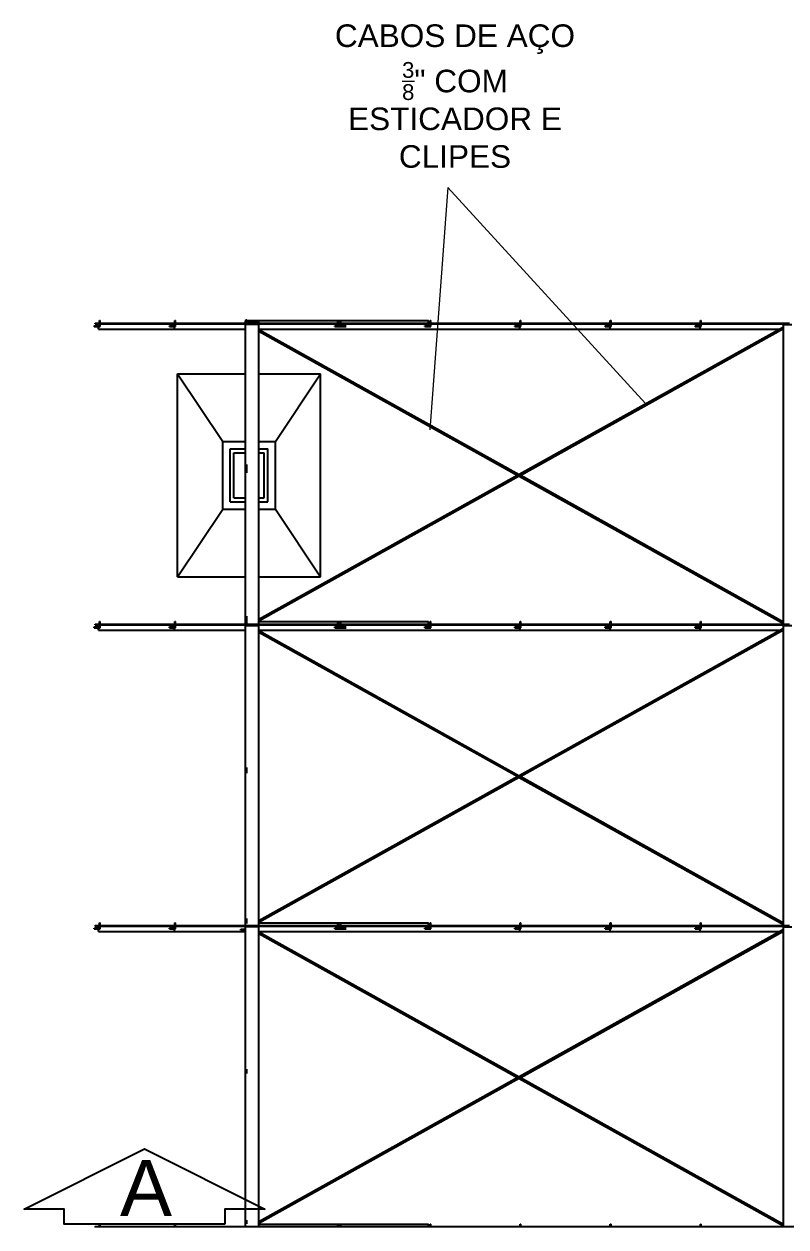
# Model space of a CAD drawing. Header units: inches. Extents: x -37 to 842, y -205 to 94.
# Drawn here: x 5.01 to 10.07, y -194.46 to -186.47 of the extents above; entities that cross this region are included whole.
import ezdxf

# ---------------------------------------------------------------- set-up
doc = ezdxf.new("R2010")
doc.units = ezdxf.units.IN
doc.header["$MEASUREMENT"] = 0
doc.linetypes.add('DIVIDE', pattern=[1.25, 0.5, -0.25, 0, -0.25, 0, -0.25])
doc.layers.add('COTA_COTAS', color=2, linetype='Continuous', lineweight=0)
doc.layers.add('REFERENCIA_DAS_BARRAS', color=2, linetype='Continuous', lineweight=9)
for name, color, linetype in [('LCL-LINHACORTE', 171, 'DIVIDE'), ('LCL-TEXTO2', 171, 'Continuous'), ('Planta_coberta-VIS', 7, 'Continuous')]:
    doc.layers.add(name, color=color, linetype=linetype)
doc.styles.add('Arial', font='arial.ttf')
doc.styles.get("Standard").update_dxf_attribs({"font": 'arial.ttf'})

msp = doc.modelspace()

# ---------------------------------------------------------------- linework, layer by layer
at = {"layer": 'COTA_COTAS'}
for q in [(7.7033, -189.1662), (9.137, -188.9912)]:
    msp.add_line((7.8222, -187.5572), q, dxfattribs=at)
at = {"layer": 'LCL-LINHACORTE', "linetype": 'ByBlock'}
msp.add_lwpolyline([(6.3411, -194.4401), (5.2745, -194.4401), (5.2745, -194.3401), (5.0078, -194.3401), (5.8078, -193.9401), (6.6078, -194.3401), (6.3411, -194.3401), (6.3411, -194.4401)], dxfattribs=at)
at = {"layer": 'Planta_coberta-VIS'}
for p, q in [((5.4739, -188.4798), (5.4739, -188.4748)), ((5.4739, -188.4748), (5.5089, -188.4748)), ((5.4739, -188.4798), (5.5139, -188.4798)), ((5.4805, -188.4616), (5.4805, -188.4566)), ((5.4805, -188.4566), (5.5023, -188.4566)), ((5.4805, -188.4616), (5.5023, -188.4616)), ((5.5023, -188.4616), (5.5023, -188.4566)), ((5.5023, -188.4566), (6.5023, -188.4566)), ((5.5023, -188.4748), (5.5023, -188.4616)), ((5.5023, -188.4616), (6.5023, -188.4616)), ((5.5023, -188.4966), (5.5023, -188.4798)), ((5.5023, -188.4966), (6.0054, -188.4966)), ((5.5089, -188.4566), (5.5089, -188.4398)), ((5.5089, -188.4398), (5.5139, -188.4398)), ((5.5089, -188.4748), (5.5089, -188.4616)), ((5.5139, -188.4566), (5.5139, -188.4398)), ((5.5139, -188.4798), (5.5139, -188.4616)), ((5.9739, -188.4798), (5.9739, -188.4748)), ((5.9739, -188.4748), (6.0089, -188.4748)), ((5.9739, -188.4798), (6.0139, -188.4798)), ((6.0054, -188.4966), (6.0074, -188.4966)), ((6.0074, -188.4748), (6.0074, -188.4616)), ((6.0074, -188.4966), (6.0074, -188.4798)), ((6.0074, -188.4966), (6.0102, -188.4966)), ((6.0089, -188.4566), (6.0089, -188.4398)), ((6.0089, -188.4398), (6.0139, -188.4398)), ((6.0089, -188.4748), (6.0089, -188.4616)), ((6.0102, -188.4966), (6.4781, -188.4966)), ((6.0139, -188.4566), (6.0139, -188.4398)), ((6.0139, -188.4798), (6.0139, -188.4616)), ((6.4781, -188.4566), (6.4781, -188.444)), ((6.4781, -188.444), (6.5681, -188.444)), ((6.4781, -188.4646), (6.4781, -188.4616)), ((6.4781, -190.4566), (6.4781, -188.4646)), ((6.4781, -188.4646), (6.5681, -188.4646)), ((6.4818, -188.4355), (6.4878, -188.4355)), ((6.4818, -188.444), (6.4818, -188.4355)), ((6.4841, -188.45), (6.5681, -188.45)), ((6.4841, -188.4566), (6.4841, -188.45)), ((6.4841, -188.4646), (6.4841, -188.4616)), ((6.4878, -188.444), (6.4878, -188.4355)), ((6.4878, -188.4566), (6.4878, -188.45)), ((6.4941, -188.4398), (6.4976, -188.4398)), ((6.4941, -188.444), (6.4941, -188.4398)), ((6.4941, -188.4566), (6.4941, -188.45)), ((6.4976, -188.4398), (7.0924, -188.4398)), ((6.4976, -188.444), (6.4976, -188.4398)), ((6.4976, -188.4566), (6.4976, -188.45)), ((6.4976, -188.4646), (6.4976, -188.4616)), ((6.5023, -188.4616), (6.5023, -188.4566)), ((6.5023, -188.4616), (6.5023, -188.4566)), ((6.5023, -188.4566), (10.0923, -188.4566)), ((6.5023, -188.4646), (6.5023, -188.4616)), ((6.5023, -188.4646), (6.5023, -188.4616)), ((6.5023, -188.4616), (10.0923, -188.4616)), ((6.5041, -188.4646), (6.504, -188.4646)), ((6.5043, -188.4643), (6.5041, -188.4646)), ((6.5041, -188.4646), (6.5042, -188.4646)), ((6.5044, -188.4641), (6.5043, -188.4643)), ((6.5043, -188.4643), (6.5048, -188.4646)), ((6.5046, -188.4639), (6.5044, -188.4641)), ((6.5044, -188.4641), (6.5054, -188.4646)), ((6.5047, -188.4638), (6.5046, -188.4639)), ((6.5046, -188.4639), (6.5058, -188.4646)), ((6.5047, -188.4638), (6.5047, -188.4638)), ((6.5047, -188.4638), (6.5061, -188.4646)), ((6.5047, -188.4638), (6.506, -188.4646)), ((6.5074, -188.4646), (6.5074, -188.4616)), ((6.5681, -188.45), (6.5681, -188.444)), ((6.5681, -190.4566), (6.5681, -188.4646)), ((10.052, -188.4896), (6.5681, -190.4305)), ((6.5681, -188.4966), (8.3, -188.4966)), ((6.5681, -188.4991), (8.2973, -189.4625)), ((6.5681, -188.4992), (8.2973, -189.4625)), ((6.5681, -188.4993), (8.2973, -189.4626)), ((6.5681, -188.4995), (8.2973, -189.4629)), ((6.5681, -188.4998), (8.2973, -189.4632)), ((6.5681, -188.5002), (8.2973, -189.4636)), ((6.5681, -188.5007), (8.2973, -189.464)), ((6.5681, -188.5012), (8.2973, -189.4645)), ((6.5681, -188.5018), (8.2973, -189.4651)), ((6.5681, -188.5024), (8.2973, -189.4658)), ((6.5681, -188.5031), (8.2973, -189.4664)), ((6.5681, -188.5038), (10.052, -190.4447)), ((6.5681, -188.5045), (8.2966, -189.4675)), ((6.5681, -188.5052), (8.2953, -189.4675)), ((6.5681, -188.5059), (8.2941, -189.4675)), ((6.5681, -188.5066), (8.2929, -189.4675)), ((6.5681, -188.5073), (8.2918, -189.4676)), ((6.5681, -188.5079), (8.2908, -189.4676)), ((7.0722, -188.4798), (7.0722, -188.4748)), ((7.0722, -188.4748), (7.1006, -188.4748)), ((7.0722, -188.4798), (7.1006, -188.4798)), ((7.0924, -188.4398), (7.0959, -188.4398)), ((7.0924, -188.4566), (7.0924, -188.4398)), ((7.0959, -188.4398), (7.1072, -188.4398)), ((7.0959, -188.4566), (7.0959, -188.4398)), ((7.0959, -188.4748), (7.0959, -188.4616)), ((7.1006, -188.4748), (7.1207, -188.4748)), ((7.1006, -188.4798), (7.1207, -188.4798)), ((7.1072, -188.4566), (7.1072, -188.4398)), ((7.1072, -188.4398), (7.1122, -188.4398)), ((7.1072, -188.4748), (7.1072, -188.4616)), ((7.1122, -188.4566), (7.1122, -188.4398)), ((7.1122, -188.4398), (7.6943, -188.4398)), ((7.1122, -188.4748), (7.1122, -188.4616)), ((7.1207, -188.4748), (7.1473, -188.4748)), ((7.1207, -188.4798), (7.1207, -188.4748)), ((7.1207, -188.4798), (7.1473, -188.4798)), ((7.6706, -188.4798), (7.6706, -188.4748)), ((7.6706, -188.4748), (7.7056, -188.4748)), ((7.6706, -188.4798), (7.7106, -188.4798)), ((7.6943, -188.4566), (7.6943, -188.4398)), ((7.7056, -188.4566), (7.7056, -188.4398)), ((7.7056, -188.4398), (7.7106, -188.4398)), ((7.7056, -188.4748), (7.7056, -188.4616)), ((7.7106, -188.4566), (7.7106, -188.4398)), ((7.7106, -188.4798), (7.7106, -188.4616)), ((8.2689, -188.4798), (8.2689, -188.4748)), ((8.2689, -188.4748), (8.3039, -188.4748)), ((8.2689, -188.4798), (8.3089, -188.4798)), ((10.052, -188.4849), (8.2973, -189.4625)), ((10.052, -188.485), (8.2973, -189.4625)), ((10.052, -188.4851), (8.2973, -189.4626)), ((10.052, -188.4853), (8.2973, -189.4629)), ((10.052, -188.4856), (8.2973, -189.4632)), ((10.052, -188.486), (8.2973, -189.4636)), ((10.052, -188.4865), (8.2973, -189.464)), ((10.052, -188.487), (8.2973, -189.4645)), ((10.052, -188.4876), (8.2973, -189.4651)), ((10.052, -188.4882), (8.2973, -189.4658)), ((10.052, -188.4889), (8.2973, -189.4664)), ((10.052, -188.4903), (8.2979, -189.4675)), ((10.052, -188.491), (8.2992, -189.4675)), ((8.3, -188.4966), (8.302, -188.4966)), ((10.052, -188.4917), (8.3005, -189.4675)), ((10.052, -188.4924), (8.3017, -189.4675)), ((8.302, -188.4748), (8.302, -188.4616)), ((8.302, -188.4966), (8.302, -188.4798)), ((8.302, -188.4966), (8.3039, -188.4966)), ((10.052, -188.4931), (8.3028, -189.4676)), ((10.052, -188.4937), (8.3038, -189.4676)), ((8.3039, -188.4566), (8.3039, -188.4398)), ((8.3039, -188.4398), (8.3089, -188.4398)), ((8.3039, -188.4748), (8.3039, -188.4616)), ((8.3039, -188.4966), (8.8984, -188.4966)), ((10.052, -188.4943), (8.3047, -189.4677)), ((10.052, -188.4948), (8.3056, -189.4678)), ((10.052, -188.4953), (8.3062, -189.4678)), ((10.052, -188.4957), (8.3068, -189.4679)), ((10.052, -188.496), (8.3072, -189.468)), ((10.052, -188.4962), (8.3074, -189.4681)), ((10.052, -188.4963), (8.3075, -189.4682)), ((10.052, -188.4964), (8.3076, -189.4682)), ((8.3089, -188.4566), (8.3089, -188.4398)), ((8.3089, -188.4798), (8.3089, -188.4616)), ((8.8672, -188.4798), (8.8672, -188.4748)), ((8.8672, -188.4748), (8.9022, -188.4748)), ((8.8672, -188.4798), (8.9072, -188.4798)), ((8.8984, -188.4966), (8.9003, -188.4966)), ((8.9003, -188.4748), (8.9003, -188.4616)), ((8.9003, -188.4966), (8.9003, -188.4798)), ((8.9003, -188.4966), (8.9022, -188.4966)), ((8.9022, -188.4566), (8.9022, -188.4398)), ((8.9022, -188.4398), (8.9072, -188.4398)), ((8.9022, -188.4748), (8.9022, -188.4616)), ((8.9022, -188.4966), (9.4967, -188.4966)), ((8.9072, -188.4566), (8.9072, -188.4398)), ((8.9072, -188.4798), (8.9072, -188.4616)), ((9.4656, -188.4798), (9.4656, -188.4748)), ((9.4656, -188.4748), (9.5006, -188.4748)), ((9.4656, -188.4798), (9.5056, -188.4798)), ((9.4967, -188.4966), (9.4986, -188.4966)), ((9.4986, -188.4748), (9.4986, -188.4616)), ((9.4986, -188.4966), (9.4986, -188.4798)), ((9.4986, -188.4966), (9.5006, -188.4966)), ((9.5006, -188.4566), (9.5006, -188.4398)), ((9.5006, -188.4398), (9.5056, -188.4398)), ((9.5006, -188.4748), (9.5006, -188.4616)), ((9.5006, -188.4966), (10.031, -188.4966)), ((9.5056, -188.4566), (9.5056, -188.4398)), ((9.5056, -188.4798), (9.5056, -188.4616)), ((10.0516, -188.4966), (10.052, -188.4966)), ((10.052, -190.4566), (10.052, -188.466)), ((10.052, -188.466), (10.107, -188.466)), ((6.5681, -188.5085), (8.2898, -189.4677)), ((6.5681, -188.509), (8.289, -189.4678)), ((6.5681, -188.5095), (8.2883, -189.4678)), ((6.5681, -188.5099), (8.2878, -189.4679)), ((6.5681, -188.5102), (8.2874, -189.468)), ((6.5681, -188.5104), (8.2872, -189.4681)), ((6.5681, -188.5105), (8.2871, -189.4682)), ((6.5681, -188.5106), (8.287, -189.4682)), ((6.0273, -190.1432), (6.0273, -188.7932)), ((6.0273, -188.7932), (6.3273, -189.2432)), ((6.0273, -188.7932), (6.4781, -188.7932)), ((6.0273, -190.1432), (6.0273, -188.7932)), ((6.0273, -188.7932), (6.4781, -188.7932)), ((6.5681, -188.7932), (6.9773, -188.7932)), ((6.5681, -188.7932), (6.9773, -188.7932)), ((6.6773, -189.2432), (6.9773, -188.7932)), ((6.9773, -190.1432), (6.9773, -188.7932)), ((6.9773, -190.1432), (6.9773, -188.7932)), ((6.3273, -189.6932), (6.3273, -189.2432)), ((6.3273, -189.2432), (6.4781, -189.2432)), ((6.3773, -189.6432), (6.3773, -189.2932)), ((6.3773, -189.2932), (6.4781, -189.2932)), ((6.5681, -189.2432), (6.6773, -189.2432)), ((6.5681, -189.2932), (6.6273, -189.2932)), ((6.6273, -189.6432), (6.6273, -189.2932)), ((6.6773, -189.6932), (6.6773, -189.2432)), ((6.4023, -189.6182), (6.4023, -189.3182)), ((6.4023, -189.3182), (6.4781, -189.3182)), ((6.5681, -189.3182), (6.6023, -189.3182)), ((6.6023, -189.6182), (6.6023, -189.3182)), ((6.4818, -189.4355), (6.4818, -189.3954)), ((6.4818, -189.4355), (6.4878, -189.4355)), ((6.4818, -189.4517), (6.4818, -189.4355)), ((6.4878, -189.4355), (6.4878, -189.3954)), ((6.4878, -189.4517), (6.4878, -189.4355)), ((8.293, -189.4675), (6.5681, -190.4285)), ((8.2942, -189.4675), (6.5681, -190.4291)), ((8.2954, -189.4675), (6.5681, -190.4298)), ((8.2908, -189.4676), (6.5681, -190.4274)), ((8.2919, -189.4676), (6.5681, -190.4279)), ((8.2899, -189.4677), (6.5681, -190.4269)), ((8.2884, -189.4678), (6.5681, -190.4262)), ((8.2891, -189.4678), (6.5681, -190.4265)), ((8.2973, -189.4678), (6.5681, -190.4312)), ((8.2878, -189.4679), (6.5681, -190.426)), ((8.2874, -189.468), (6.5681, -190.4259)), ((8.2872, -189.4681), (6.5681, -190.4258)), ((8.2973, -189.4686), (6.5681, -190.4319)), ((8.2973, -189.4693), (6.5681, -190.4326)), ((8.2973, -189.47), (6.5681, -190.4333)), ((8.2973, -189.4706), (6.5681, -190.434)), ((8.2973, -189.4713), (6.5681, -190.4346)), ((8.2973, -189.4718), (6.5681, -190.4352)), ((8.2973, -189.4724), (6.5681, -190.4357)), ((8.2973, -189.4728), (6.5681, -190.4362)), ((8.2973, -189.4732), (6.5681, -190.4366)), ((8.2973, -189.4735), (6.5681, -190.4369)), ((8.2973, -189.4737), (6.5681, -190.4371)), ((8.2973, -189.4739), (6.5681, -190.4373)), ((8.2973, -189.4739), (6.5681, -190.4372)), ((8.2973, -189.4678), (10.052, -190.4454)), ((8.2973, -189.4686), (10.052, -190.4461)), ((8.2973, -189.4693), (10.052, -190.4468)), ((8.2973, -189.47), (10.052, -190.4475)), ((8.2973, -189.4706), (10.052, -190.4482)), ((8.2973, -189.4713), (10.052, -190.4488)), ((8.2973, -189.4718), (10.052, -190.4494)), ((8.2973, -189.4724), (10.052, -190.4499)), ((8.2973, -189.4728), (10.052, -190.4504)), ((8.2973, -189.4732), (10.052, -190.4508)), ((8.2973, -189.4735), (10.052, -190.4511)), ((8.2973, -189.4737), (10.052, -190.4513)), ((8.2973, -189.4739), (10.052, -190.4515)), ((8.2973, -189.4739), (10.052, -190.4514)), ((8.2991, -189.4675), (10.052, -190.444)), ((8.3004, -189.4675), (10.052, -190.4433)), ((8.3016, -189.4675), (10.052, -190.4427)), ((8.3027, -189.4676), (10.052, -190.4421)), ((8.3037, -189.4676), (10.052, -190.4416)), ((8.3047, -189.4677), (10.052, -190.4411)), ((8.3055, -189.4678), (10.052, -190.4407)), ((8.3062, -189.4678), (10.052, -190.4404)), ((8.3067, -189.4679), (10.052, -190.4402)), ((8.3071, -189.468), (10.052, -190.4401)), ((8.3074, -189.4681), (10.052, -190.44)), ((6.4023, -189.6182), (6.4781, -189.6182)), ((6.5681, -189.6182), (6.6023, -189.6182)), ((6.0273, -190.1432), (6.3273, -189.6932)), ((6.3273, -189.6932), (6.4781, -189.6932)), ((6.3773, -189.6432), (6.4781, -189.6432)), ((6.5681, -189.6432), (6.6273, -189.6432)), ((6.5681, -189.6932), (6.6773, -189.6932)), ((6.6773, -189.6932), (6.9773, -190.1432)), ((6.0273, -190.1432), (6.4781, -190.1432)), ((6.0273, -190.1432), (6.4781, -190.1432)), ((6.5681, -190.1432), (6.9773, -190.1432)), ((6.5681, -190.1432), (6.9773, -190.1432)), ((6.4818, -190.4317), (6.4818, -190.4031)), ((6.4878, -190.4317), (6.4878, -190.4031)), ((5.4739, -190.4798), (5.4739, -190.4748)), ((5.4739, -190.4748), (5.5089, -190.4748)), ((5.4739, -190.4798), (5.5139, -190.4798)), ((5.4805, -190.4616), (5.4805, -190.4566)), ((5.4805, -190.4566), (5.5023, -190.4566)), ((5.4805, -190.4616), (5.5023, -190.4616)), ((5.5023, -190.4616), (5.5023, -190.4566)), ((5.5023, -190.4566), (6.5023, -190.4566)), ((5.5023, -190.4748), (5.5023, -190.4616)), ((5.5023, -190.4616), (6.5023, -190.4616)), ((5.5023, -190.4966), (5.5023, -190.4798)), ((5.5023, -190.4966), (6.0054, -190.4966)), ((5.5089, -190.4566), (5.5089, -190.4398)), ((5.5089, -190.4398), (5.5139, -190.4398)), ((5.5089, -190.4748), (5.5089, -190.4616)), ((5.5139, -190.4566), (5.5139, -190.4398)), ((5.5139, -190.4798), (5.5139, -190.4616)), ((5.9739, -190.4798), (5.9739, -190.4748)), ((5.9739, -190.4748), (6.0089, -190.4748)), ((5.9739, -190.4798), (6.0139, -190.4798)), ((6.0054, -190.4966), (6.0074, -190.4966)), ((6.0074, -190.4748), (6.0074, -190.4616)), ((6.0074, -190.4966), (6.0074, -190.4798)), ((6.0074, -190.4966), (6.0102, -190.4966)), ((6.0089, -190.4566), (6.0089, -190.4398)), ((6.0089, -190.4398), (6.0139, -190.4398)), ((6.0089, -190.4748), (6.0089, -190.4616)), ((6.0102, -190.4966), (6.4781, -190.4966)), ((6.0139, -190.4566), (6.0139, -190.4398)), ((6.0139, -190.4798), (6.0139, -190.4616)), ((6.4781, -190.4646), (6.4781, -190.4616)), ((6.4781, -190.4646), (6.5681, -190.4646)), ((6.4781, -192.4566), (6.4781, -190.4646)), ((6.4781, -190.4646), (6.5681, -190.4646)), ((6.4818, -190.4317), (6.4878, -190.4317)), ((6.4818, -190.4488), (6.4818, -190.4317)), ((6.4878, -190.4488), (6.4878, -190.4317)), ((6.5023, -190.4616), (6.5023, -190.4566)), ((6.5023, -190.4616), (6.5023, -190.4566)), ((6.5023, -190.4566), (10.0923, -190.4566)), ((6.5023, -190.4616), (10.0923, -190.4616)), ((6.5681, -190.4398), (7.0924, -190.4398)), ((6.5681, -190.4646), (6.5681, -190.4616)), ((6.5681, -192.4566), (6.5681, -190.4646)), ((10.052, -190.4896), (6.5681, -192.4305)), ((6.5681, -190.4966), (8.3, -190.4966)), ((6.5681, -190.4991), (8.2973, -191.4625)), ((6.5681, -190.4992), (8.2973, -191.4625)), ((6.5681, -190.4993), (8.2973, -191.4626)), ((6.5681, -190.4995), (8.2973, -191.4629)), ((6.5681, -190.4998), (8.2973, -191.4632)), ((6.5681, -190.5002), (8.2973, -191.4636)), ((6.5681, -190.5007), (8.2973, -191.464)), ((6.5681, -190.5012), (8.2973, -191.4645)), ((6.5681, -190.5018), (8.2973, -191.4651)), ((6.5681, -190.5024), (8.2973, -191.4658)), ((6.5681, -190.5031), (8.2973, -191.4664)), ((6.5681, -190.5038), (10.052, -192.4447)), ((6.5681, -190.5045), (8.2966, -191.4675)), ((7.0722, -190.4798), (7.0722, -190.4748)), ((7.0722, -190.4748), (7.1006, -190.4748)), ((7.0722, -190.4798), (7.1006, -190.4798)), ((7.0924, -190.4398), (7.0959, -190.4398)), ((7.0924, -190.4566), (7.0924, -190.4398)), ((7.0959, -190.4398), (7.1072, -190.4398)), ((7.0959, -190.4566), (7.0959, -190.4398)), ((7.0959, -190.4748), (7.0959, -190.4616)), ((7.1006, -190.4748), (7.1207, -190.4748)), ((7.1006, -190.4798), (7.1207, -190.4798)), ((7.1072, -190.4566), (7.1072, -190.4398)), ((7.1072, -190.4398), (7.1122, -190.4398)), ((7.1072, -190.4748), (7.1072, -190.4616)), ((7.1122, -190.4398), (7.6943, -190.4398)), ((7.1122, -190.4566), (7.1122, -190.4398)), ((7.1122, -190.4748), (7.1122, -190.4616)), ((7.1207, -190.4748), (7.1473, -190.4748)), ((7.1207, -190.4798), (7.1207, -190.4748)), ((7.1207, -190.4798), (7.1473, -190.4798)), ((7.6706, -190.4798), (7.6706, -190.4748)), ((7.6706, -190.4748), (7.7056, -190.4748)), ((7.6706, -190.4798), (7.7106, -190.4798)), ((7.6943, -190.4566), (7.6943, -190.4398)), ((7.7056, -190.4566), (7.7056, -190.4398)), ((7.7056, -190.4398), (7.7106, -190.4398)), ((7.7056, -190.4748), (7.7056, -190.4616)), ((7.7106, -190.4566), (7.7106, -190.4398)), ((7.7106, -190.4798), (7.7106, -190.4616)), ((8.2689, -190.4798), (8.2689, -190.4748)), ((8.2689, -190.4748), (8.3039, -190.4748)), ((8.2689, -190.4798), (8.3089, -190.4798)), ((10.052, -190.4849), (8.2973, -191.4625)), ((10.052, -190.485), (8.2973, -191.4625)), ((10.052, -190.4851), (8.2973, -191.4626)), ((10.052, -190.4853), (8.2973, -191.4629)), ((10.052, -190.4856), (8.2973, -191.4632)), ((10.052, -190.486), (8.2973, -191.4636)), ((10.052, -190.4865), (8.2973, -191.464)), ((10.052, -190.487), (8.2973, -191.4645)), ((10.052, -190.4876), (8.2973, -191.4651)), ((10.052, -190.4882), (8.2973, -191.4658)), ((10.052, -190.4889), (8.2973, -191.4664)), ((10.052, -190.4903), (8.2979, -191.4675)), ((10.052, -190.491), (8.2992, -191.4675)), ((8.3, -190.4966), (8.302, -190.4966)), ((10.052, -190.4917), (8.3005, -191.4675)), ((10.052, -190.4924), (8.3017, -191.4675)), ((8.302, -190.4748), (8.302, -190.4616)), ((8.302, -190.4966), (8.302, -190.4798)), ((8.302, -190.4966), (8.3039, -190.4966)), ((10.052, -190.4931), (8.3028, -191.4676)), ((10.052, -190.4937), (8.3038, -191.4676)), ((8.3039, -190.4566), (8.3039, -190.4398)), ((8.3039, -190.4398), (8.3089, -190.4398)), ((8.3039, -190.4748), (8.3039, -190.4616)), ((8.3039, -190.4966), (8.8984, -190.4966)), ((10.052, -190.4943), (8.3047, -191.4677)), ((10.052, -190.4948), (8.3056, -191.4678)), ((10.052, -190.4953), (8.3062, -191.4678)), ((10.052, -190.4957), (8.3068, -191.4679)), ((10.052, -190.496), (8.3072, -191.468)), ((10.052, -190.4962), (8.3074, -191.4681)), ((10.052, -190.4963), (8.3075, -191.4682)), ((10.052, -190.4964), (8.3076, -191.4682)), ((8.3089, -190.4566), (8.3089, -190.4398)), ((8.3089, -190.4798), (8.3089, -190.4616)), ((8.8672, -190.4798), (8.8672, -190.4748)), ((8.8672, -190.4748), (8.9022, -190.4748)), ((8.8672, -190.4798), (8.9072, -190.4798)), ((8.8984, -190.4966), (8.9003, -190.4966)), ((8.9003, -190.4748), (8.9003, -190.4616)), ((8.9003, -190.4966), (8.9003, -190.4798)), ((8.9003, -190.4966), (8.9022, -190.4966)), ((8.9022, -190.4566), (8.9022, -190.4398)), ((8.9022, -190.4398), (8.9072, -190.4398)), ((8.9022, -190.4748), (8.9022, -190.4616)), ((8.9022, -190.4966), (9.4967, -190.4966)), ((8.9072, -190.4566), (8.9072, -190.4398)), ((8.9072, -190.4798), (8.9072, -190.4616)), ((9.4656, -190.4798), (9.4656, -190.4748)), ((9.4656, -190.4748), (9.5006, -190.4748)), ((9.4656, -190.4798), (9.5056, -190.4798)), ((9.4967, -190.4966), (9.4986, -190.4966)), ((9.4986, -190.4748), (9.4986, -190.4616)), ((9.4986, -190.4966), (9.4986, -190.4798)), ((9.4986, -190.4966), (9.5006, -190.4966)), ((9.5006, -190.4566), (9.5006, -190.4398)), ((9.5006, -190.4398), (9.5056, -190.4398)), ((9.5006, -190.4748), (9.5006, -190.4616)), ((9.5006, -190.4966), (10.031, -190.4966)), ((9.5056, -190.4566), (9.5056, -190.4398)), ((9.5056, -190.4798), (9.5056, -190.4616)), ((10.0516, -190.4966), (10.052, -190.4966)), ((10.052, -190.466), (10.052, -190.4616)), ((10.052, -190.466), (10.107, -190.466)), ((10.052, -192.4566), (10.052, -190.466)), ((10.052, -190.466), (10.107, -190.466)), ((6.5681, -190.5052), (8.2953, -191.4675)), ((6.5681, -190.5059), (8.2941, -191.4675)), ((6.5681, -190.5066), (8.2929, -191.4675)), ((6.5681, -190.5073), (8.2918, -191.4676)), ((6.5681, -190.5079), (8.2908, -191.4676)), ((6.5681, -190.5085), (8.2898, -191.4677)), ((6.5681, -190.509), (8.289, -191.4678)), ((6.5681, -190.5095), (8.2883, -191.4678)), ((6.5681, -190.5099), (8.2878, -191.4679)), ((6.5681, -190.5102), (8.2874, -191.468)), ((6.5681, -190.5104), (8.2872, -191.4681)), ((6.5681, -190.5105), (8.2871, -191.4682)), ((6.5681, -190.5106), (8.287, -191.4682)), ((6.4818, -191.4287), (6.4818, -191.4076)), ((6.4818, -191.4287), (6.4878, -191.4287)), ((6.4818, -191.446), (6.4818, -191.4287)), ((6.4878, -191.4287), (6.4878, -191.4076)), ((6.4878, -191.446), (6.4878, -191.4287)), ((8.293, -191.4675), (6.5681, -192.4285)), ((8.2942, -191.4675), (6.5681, -192.4291)), ((8.2954, -191.4675), (6.5681, -192.4298)), ((8.2908, -191.4676), (6.5681, -192.4274)), ((8.2919, -191.4676), (6.5681, -192.4279)), ((8.2899, -191.4677), (6.5681, -192.4269)), ((8.2884, -191.4678), (6.5681, -192.4262)), ((8.2891, -191.4678), (6.5681, -192.4265)), ((8.2973, -191.4678), (6.5681, -192.4312)), ((8.2878, -191.4679), (6.5681, -192.426)), ((8.2874, -191.468), (6.5681, -192.4259)), ((8.2872, -191.4681), (6.5681, -192.4258)), ((8.2973, -191.4686), (6.5681, -192.4319)), ((8.2973, -191.4693), (6.5681, -192.4326)), ((8.2973, -191.47), (6.5681, -192.4333)), ((8.2973, -191.4706), (6.5681, -192.434)), ((8.2973, -191.4713), (6.5681, -192.4346)), ((8.2973, -191.4718), (6.5681, -192.4352)), ((8.2973, -191.4724), (6.5681, -192.4357)), ((8.2973, -191.4728), (6.5681, -192.4362)), ((8.2973, -191.4732), (6.5681, -192.4366)), ((8.2973, -191.4735), (6.5681, -192.4369)), ((8.2973, -191.4737), (6.5681, -192.4371)), ((8.2973, -191.4739), (6.5681, -192.4373)), ((8.2973, -191.4739), (6.5681, -192.4372)), ((8.2973, -191.4678), (10.052, -192.4454)), ((8.2973, -191.4686), (10.052, -192.4461)), ((8.2973, -191.4693), (10.052, -192.4468)), ((8.2973, -191.47), (10.052, -192.4475)), ((8.2973, -191.4706), (10.052, -192.4482)), ((8.2973, -191.4713), (10.052, -192.4488)), ((8.2973, -191.4718), (10.052, -192.4494)), ((8.2973, -191.4724), (10.052, -192.4499)), ((8.2973, -191.4728), (10.052, -192.4504)), ((8.2973, -191.4732), (10.052, -192.4508)), ((8.2973, -191.4735), (10.052, -192.4511)), ((8.2973, -191.4737), (10.052, -192.4513)), ((8.2973, -191.4739), (10.052, -192.4515)), ((8.2973, -191.4739), (10.052, -192.4514)), ((8.2991, -191.4675), (10.052, -192.444)), ((8.3004, -191.4675), (10.052, -192.4433)), ((8.3016, -191.4675), (10.052, -192.4427)), ((8.3027, -191.4676), (10.052, -192.4421)), ((8.3037, -191.4676), (10.052, -192.4416)), ((8.3047, -191.4677), (10.052, -192.4411)), ((8.3055, -191.4678), (10.052, -192.4407)), ((8.3062, -191.4678), (10.052, -192.4404)), ((8.3067, -191.4679), (10.052, -192.4402)), ((8.3071, -191.468), (10.052, -192.4401)), ((8.3074, -191.4681), (10.052, -192.44)), ((6.4818, -192.4263), (6.4818, -192.4104)), ((6.4878, -192.4263), (6.4878, -192.4104)), ((5.4739, -192.4798), (5.4739, -192.4748)), ((5.4739, -192.4748), (5.5089, -192.4748)), ((5.4739, -192.4798), (5.5139, -192.4798)), ((5.4805, -192.4616), (5.4805, -192.4566)), ((5.4805, -192.4566), (5.5023, -192.4566)), ((5.4805, -192.4616), (5.5023, -192.4616)), ((5.5023, -192.4616), (5.5023, -192.4566)), ((5.5023, -192.4566), (6.5023, -192.4566)), ((5.5023, -192.4748), (5.5023, -192.4616)), ((5.5023, -192.4616), (6.5023, -192.4616)), ((5.5023, -192.4966), (5.5023, -192.4798)), ((5.5023, -192.4966), (6.0054, -192.4966)), ((5.5089, -192.4566), (5.5089, -192.4398)), ((5.5089, -192.4398), (5.5139, -192.4398)), ((5.5089, -192.4748), (5.5089, -192.4616)), ((5.5139, -192.4566), (5.5139, -192.4398)), ((5.5139, -192.4798), (5.5139, -192.4616)), ((5.9739, -192.4798), (5.9739, -192.4748)), ((5.9739, -192.4748), (6.0089, -192.4748)), ((5.9739, -192.4798), (6.0139, -192.4798)), ((6.0054, -192.4966), (6.0074, -192.4966)), ((6.0074, -192.4748), (6.0074, -192.4616)), ((6.0074, -192.4966), (6.0074, -192.4798)), ((6.0074, -192.4966), (6.0102, -192.4966)), ((6.0089, -192.4566), (6.0089, -192.4398)), ((6.0089, -192.4398), (6.0139, -192.4398)), ((6.0089, -192.4748), (6.0089, -192.4616)), ((6.0102, -192.4966), (6.4781, -192.4966)), ((6.0139, -192.4566), (6.0139, -192.4398)), ((6.0139, -192.4798), (6.0139, -192.4616)), ((6.4478, -192.4887), (6.4478, -192.4827)), ((6.4478, -192.4827), (6.4781, -192.4827)), ((6.4478, -192.4887), (6.4781, -192.4887)), ((6.4781, -192.4646), (6.4781, -192.4616)), ((6.4781, -194.4566), (6.4781, -192.4646)), ((6.4781, -192.4646), (6.5681, -192.4646)), ((6.4781, -192.4646), (6.5681, -192.4646)), ((6.4818, -192.4263), (6.4878, -192.4263)), ((6.4818, -192.4433), (6.4818, -192.4263)), ((6.4878, -192.4433), (6.4878, -192.4263)), ((6.5023, -192.4616), (6.5023, -192.4566)), ((6.5023, -192.4616), (6.5023, -192.4566)), ((6.5023, -192.4566), (10.0923, -192.4566)), ((6.5023, -192.4616), (10.0923, -192.4616)), ((6.5681, -192.4398), (7.0924, -192.4398)), ((6.5681, -192.4646), (6.5681, -192.4616)), ((6.5681, -194.4566), (6.5681, -192.4646)), ((10.052, -192.4896), (6.5681, -194.4305)), ((6.5681, -192.4966), (8.3, -192.4966)), ((6.5681, -192.4991), (8.2973, -193.4625)), ((6.5681, -192.4992), (8.2973, -193.4625)), ((6.5681, -192.4993), (8.2973, -193.4626)), ((6.5681, -192.4995), (8.2973, -193.4629)), ((6.5681, -192.4998), (8.2973, -193.4632)), ((6.5681, -192.5002), (8.2973, -193.4636)), ((6.5681, -192.5007), (8.2973, -193.464)), ((6.5681, -192.5012), (8.2973, -193.4645)), ((6.5681, -192.5018), (8.2973, -193.4651)), ((7.0722, -192.4798), (7.0722, -192.4748)), ((7.0722, -192.4748), (7.1006, -192.4748)), ((7.0722, -192.4798), (7.1006, -192.4798)), ((7.0924, -192.4398), (7.0959, -192.4398)), ((7.0924, -192.4566), (7.0924, -192.4398)), ((7.0959, -192.4398), (7.1072, -192.4398)), ((7.0959, -192.4566), (7.0959, -192.4398)), ((7.0959, -192.4748), (7.0959, -192.4616)), ((7.1006, -192.4748), (7.1207, -192.4748)), ((7.1006, -192.4798), (7.1207, -192.4798)), ((7.1072, -192.4566), (7.1072, -192.4398)), ((7.1072, -192.4398), (7.1122, -192.4398)), ((7.1072, -192.4748), (7.1072, -192.4616)), ((7.1122, -192.4398), (7.6943, -192.4398)), ((7.1122, -192.4566), (7.1122, -192.4398)), ((7.1122, -192.4748), (7.1122, -192.4616)), ((7.1207, -192.4748), (7.1473, -192.4748)), ((7.1207, -192.4798), (7.1207, -192.4748)), ((7.1207, -192.4798), (7.1473, -192.4798)), ((7.6706, -192.4798), (7.6706, -192.4748)), ((7.6706, -192.4748), (7.7056, -192.4748)), ((7.6706, -192.4798), (7.7106, -192.4798)), ((7.6943, -192.4566), (7.6943, -192.4398)), ((7.7056, -192.4566), (7.7056, -192.4398)), ((7.7056, -192.4398), (7.7106, -192.4398)), ((7.7056, -192.4748), (7.7056, -192.4616)), ((7.7106, -192.4566), (7.7106, -192.4398)), ((7.7106, -192.4798), (7.7106, -192.4616)), ((8.2689, -192.4798), (8.2689, -192.4748)), ((8.2689, -192.4748), (8.3039, -192.4748)), ((8.2689, -192.4798), (8.3089, -192.4798)), ((10.052, -192.4849), (8.2973, -193.4625)), ((10.052, -192.485), (8.2973, -193.4625)), ((10.052, -192.4851), (8.2973, -193.4626)), ((10.052, -192.4853), (8.2973, -193.4629)), ((10.052, -192.4856), (8.2973, -193.4632)), ((10.052, -192.486), (8.2973, -193.4636)), ((10.052, -192.4865), (8.2973, -193.464)), ((10.052, -192.487), (8.2973, -193.4645)), ((10.052, -192.4876), (8.2973, -193.4651)), ((10.052, -192.4882), (8.2973, -193.4658)), ((10.052, -192.4889), (8.2973, -193.4664)), ((10.052, -192.4903), (8.2979, -193.4675)), ((10.052, -192.491), (8.2992, -193.4675)), ((8.3, -192.4966), (8.302, -192.4966)), ((10.052, -192.4917), (8.3005, -193.4675)), ((10.052, -192.4924), (8.3017, -193.4675)), ((8.302, -192.4748), (8.302, -192.4616)), ((8.302, -192.4966), (8.302, -192.4798)), ((8.302, -192.4966), (8.3039, -192.4966)), ((10.052, -192.4931), (8.3028, -193.4676)), ((10.052, -192.4937), (8.3038, -193.4676)), ((8.3039, -192.4566), (8.3039, -192.4398)), ((8.3039, -192.4398), (8.3089, -192.4398)), ((8.3039, -192.4748), (8.3039, -192.4616)), ((8.3039, -192.4966), (8.8984, -192.4966)), ((10.052, -192.4943), (8.3047, -193.4677)), ((10.052, -192.4948), (8.3056, -193.4678)), ((10.052, -192.4953), (8.3062, -193.4678)), ((10.052, -192.4957), (8.3068, -193.4679)), ((10.052, -192.496), (8.3072, -193.468)), ((10.052, -192.4962), (8.3074, -193.4681)), ((10.052, -192.4963), (8.3075, -193.4682)), ((10.052, -192.4964), (8.3076, -193.4682)), ((8.3089, -192.4566), (8.3089, -192.4398)), ((8.3089, -192.4798), (8.3089, -192.4616)), ((8.8672, -192.4798), (8.8672, -192.4748)), ((8.8672, -192.4748), (8.9022, -192.4748)), ((8.8672, -192.4798), (8.9072, -192.4798)), ((8.8984, -192.4966), (8.9003, -192.4966)), ((8.9003, -192.4748), (8.9003, -192.4616)), ((8.9003, -192.4966), (8.9003, -192.4798)), ((8.9003, -192.4966), (8.9022, -192.4966)), ((8.9022, -192.4566), (8.9022, -192.4398)), ((8.9022, -192.4398), (8.9072, -192.4398)), ((8.9022, -192.4748), (8.9022, -192.4616)), ((8.9022, -192.4966), (9.4967, -192.4966)), ((8.9072, -192.4566), (8.9072, -192.4398)), ((8.9072, -192.4798), (8.9072, -192.4616)), ((9.4656, -192.4798), (9.4656, -192.4748)), ((9.4656, -192.4748), (9.5006, -192.4748)), ((9.4656, -192.4798), (9.5056, -192.4798)), ((9.4967, -192.4966), (9.4986, -192.4966)), ((9.4986, -192.4748), (9.4986, -192.4616)), ((9.4986, -192.4966), (9.4986, -192.4798)), ((9.4986, -192.4966), (9.5006, -192.4966)), ((9.5006, -192.4566), (9.5006, -192.4398)), ((9.5006, -192.4398), (9.5056, -192.4398)), ((9.5006, -192.4748), (9.5006, -192.4616)), ((9.5006, -192.4966), (10.031, -192.4966)), ((9.5056, -192.4566), (9.5056, -192.4398)), ((9.5056, -192.4798), (9.5056, -192.4616)), ((10.0516, -192.4966), (10.052, -192.4966)), ((10.052, -192.466), (10.052, -192.4616)), ((10.052, -192.466), (10.107, -192.466)), ((10.052, -194.4566), (10.052, -192.466)), ((10.052, -192.466), (10.107, -192.466)), ((6.5681, -192.5024), (8.2973, -193.4658)), ((6.5681, -192.5031), (8.2973, -193.4664)), ((6.5681, -192.5038), (10.052, -194.4447)), ((6.5681, -192.5045), (8.2966, -193.4675)), ((6.5681, -192.5052), (8.2953, -193.4675)), ((6.5681, -192.5059), (8.2941, -193.4675)), ((6.5681, -192.5066), (8.2929, -193.4675)), ((6.5681, -192.5073), (8.2918, -193.4676)), ((6.5681, -192.5079), (8.2908, -193.4676)), ((6.5681, -192.5085), (8.2898, -193.4677)), ((6.5681, -192.509), (8.289, -193.4678)), ((6.5681, -192.5095), (8.2883, -193.4678)), ((6.5681, -192.5099), (8.2878, -193.4679)), ((6.5681, -192.5102), (8.2874, -193.468)), ((6.5681, -192.5104), (8.2872, -193.4681)), ((6.5681, -192.5105), (8.2871, -193.4682)), ((6.5681, -192.5106), (8.287, -193.4682)), ((6.4818, -193.4244), (6.4818, -193.4123)), ((6.4818, -193.4244), (6.4878, -193.4244)), ((6.4818, -193.4407), (6.4818, -193.4244)), ((6.4878, -193.4244), (6.4878, -193.4123)), ((6.4878, -193.4407), (6.4878, -193.4244)), ((8.293, -193.4675), (6.5681, -194.4285)), ((8.2942, -193.4675), (6.5681, -194.4291)), ((8.2954, -193.4675), (6.5681, -194.4298)), ((8.2908, -193.4676), (6.5681, -194.4274)), ((8.2919, -193.4676), (6.5681, -194.4279)), ((8.2899, -193.4677), (6.5681, -194.4269)), ((8.2884, -193.4678), (6.5681, -194.4262)), ((8.2891, -193.4678), (6.5681, -194.4265)), ((8.2973, -193.4678), (6.5681, -194.4312)), ((8.2878, -193.4679), (6.5681, -194.426)), ((8.2874, -193.468), (6.5681, -194.4259)), ((8.2872, -193.4681), (6.5681, -194.4258)), ((8.2973, -193.4686), (6.5681, -194.4319)), ((8.2973, -193.4693), (6.5681, -194.4326)), ((8.2973, -193.47), (6.5681, -194.4333)), ((8.2973, -193.4706), (6.5681, -194.434)), ((8.2973, -193.4713), (6.5681, -194.4346)), ((8.2973, -193.4718), (6.5681, -194.4352)), ((8.2973, -193.4724), (6.5681, -194.4357)), ((8.2973, -193.4728), (6.5681, -194.4362)), ((8.2973, -193.4732), (6.5681, -194.4366)), ((8.2973, -193.4735), (6.5681, -194.4369)), ((8.2973, -193.4737), (6.5681, -194.4371)), ((8.2973, -193.4739), (6.5681, -194.4373)), ((8.2973, -193.4739), (6.5681, -194.4372)), ((8.2973, -193.4678), (10.052, -194.4454)), ((8.2973, -193.4686), (10.052, -194.4461)), ((8.2973, -193.4693), (10.052, -194.4468)), ((8.2973, -193.47), (10.052, -194.4475)), ((8.2973, -193.4706), (10.052, -194.4482)), ((8.2973, -193.4713), (10.052, -194.4488)), ((8.2973, -193.4718), (10.052, -194.4494)), ((8.2973, -193.4724), (10.052, -194.4499)), ((8.2973, -193.4728), (10.052, -194.4504)), ((8.2973, -193.4732), (10.052, -194.4508)), ((8.2973, -193.4735), (10.052, -194.4511)), ((8.2973, -193.4737), (10.052, -194.4513)), ((8.2973, -193.4739), (10.052, -194.4515)), ((8.2973, -193.4739), (10.052, -194.4514)), ((8.2991, -193.4675), (10.052, -194.444)), ((8.3004, -193.4675), (10.052, -194.4433)), ((8.3016, -193.4675), (10.052, -194.4427)), ((8.3027, -193.4676), (10.052, -194.4421)), ((8.3037, -193.4676), (10.052, -194.4416)), ((8.3047, -193.4677), (10.052, -194.4411)), ((8.3055, -193.4678), (10.052, -194.4407)), ((8.3062, -193.4678), (10.052, -194.4404)), ((8.3067, -193.4679), (10.052, -194.4402)), ((8.3071, -193.468), (10.052, -194.4401)), ((8.3074, -193.4681), (10.052, -194.44)), ((6.4818, -194.4228), (6.4818, -194.4135)), ((6.4878, -194.4228), (6.4878, -194.4135)), ((5.4805, -194.4616), (5.4805, -194.4566)), ((5.4805, -194.4566), (5.5023, -194.4566)), ((5.5023, -194.4616), (5.5023, -194.4566)), ((5.5023, -194.4566), (6.5023, -194.4566)), ((5.5089, -194.4566), (5.5089, -194.4398)), ((5.5089, -194.4398), (5.5139, -194.4398)), ((5.5139, -194.4566), (5.5139, -194.4398)), ((6.0089, -194.4566), (6.0089, -194.4398)), ((6.0089, -194.4398), (6.0139, -194.4398)), ((6.0139, -194.4566), (6.0139, -194.4398)), ((6.4818, -194.4228), (6.4878, -194.4228)), ((6.4818, -194.4382), (6.4818, -194.4228)), ((6.4878, -194.4382), (6.4878, -194.4228)), ((6.5023, -194.4616), (6.5023, -194.4566)), ((6.5023, -194.4566), (17.2723, -194.4566)), ((6.5023, -194.4616), (6.5023, -194.4566)), ((6.5681, -194.4398), (7.0924, -194.4398)), ((7.0924, -194.4398), (7.0959, -194.4398)), ((7.0924, -194.4566), (7.0924, -194.4398)), ((7.0959, -194.4398), (7.1072, -194.4398)), ((7.0959, -194.4566), (7.0959, -194.4398)), ((7.1072, -194.4566), (7.1072, -194.4398)), ((7.1072, -194.4398), (7.1122, -194.4398)), ((7.1122, -194.4398), (7.6943, -194.4398)), ((7.1122, -194.4566), (7.1122, -194.4398)), ((7.6943, -194.4566), (7.6943, -194.4398)), ((7.7056, -194.4566), (7.7056, -194.4398)), ((7.7056, -194.4398), (7.7106, -194.4398)), ((7.7106, -194.4566), (7.7106, -194.4398)), ((8.3039, -194.4566), (8.3039, -194.4398)), ((8.3039, -194.4398), (8.3089, -194.4398)), ((8.3089, -194.4566), (8.3089, -194.4398)), ((8.9022, -194.4566), (8.9022, -194.4398)), ((8.9022, -194.4398), (8.9072, -194.4398)), ((8.9072, -194.4566), (8.9072, -194.4398)), ((9.5006, -194.4566), (9.5006, -194.4398)), ((9.5006, -194.4398), (9.5056, -194.4398)), ((9.5056, -194.4566), (9.5056, -194.4398))]:
    msp.add_line(p, q, dxfattribs=at)

# ---------------------------------------------------------------- texts
at = {"layer": 'LCL-TEXTO2', "insert": (5.6447, -194.0154), "char_height": 0.3718, "attachment_point": 1, "style": 'Arial'}
msp.add_mtext('A', dxfattribs=at)
at = {"layer": 'REFERENCIA_DAS_BARRAS', "insert": (7.8704, -186.9508), "char_height": 0.15, "attachment_point": 5}
msp.add_mtext_dynamic_manual_height_columns('\\A1;CABOS DE AÇO {\\H0.7x;\\S3/8;\\H1.42857x;" COM ESTICADOR E CLIPES}', width=1.622662, gutter_width=0.0767, heights=[0], dxfattribs=at)

doc.saveas('drawing.dxf')
